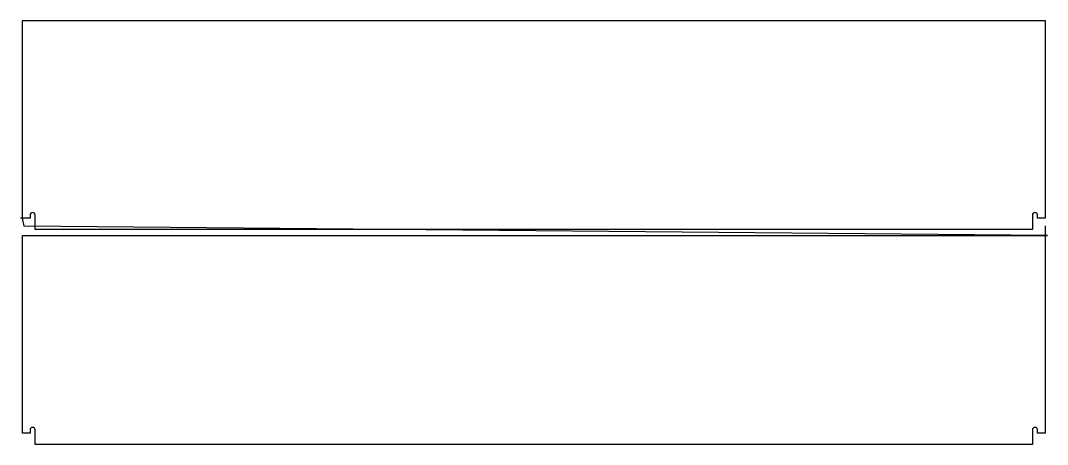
# Model space of a CAD drawing. Header units: metres. Extents: x 0 to 4441, y 8 to 1841.
import ezdxf

# ---------------------------------------------------------------- set-up
doc = ezdxf.new("R2010")
doc.units = ezdxf.units.M

msp = doc.modelspace()

# ---------------------------------------------------------------- linework, layer by layer
at = {"layer": 'TOOL_0'}
for p, q in [((8, 986.226), (8, 1841.226)), ((8, 1841.226), (4431, 1841.226)), ((4431, 1841.226), (4431, 986.226)), ((8, 986.226), (0, 986.226)), ((16.107, 952.498), (8, 986.226)), ((41, 986.226), (8, 986.226)), ((41, 1000.226), (41, 986.226)), ((63, 937.226), (63, 1000.226)), ((4376, 1000.226), (4376, 937.226)), ((4398, 986.226), (4398, 1000.226)), ((4431, 986.226), (4398, 986.226)), ((4441.362, 911.566), (16.107, 952.498)), ((4376, 937.226), (63, 937.226)), ((4432.116, 953.612), (4431, 912.001)), ((8, 57.001), (8, 912.001)), ((8, 912.001), (4431, 912.001)), ((4431, 912.001), (4431, 57.001)), ((4431, 912.001), (4441.362, 911.566)), ((41, 57.001), (8, 57.001)), ((41, 71.001), (41, 57.001)), ((63, 8.001), (63, 71.001)), ((4376, 71.001), (4376, 8.001)), ((4398, 57.001), (4398, 71.001)), ((4431, 57.001), (4398, 57.001)), ((4376, 8.001), (63, 8.001))]:
    msp.add_line(p, q, dxfattribs=at)
for centre in [(52, 1000.226), (4387, 1000.226), (52, 71.001), (4387, 71.001)]:
    msp.add_arc(centre, 11, 0, 180, dxfattribs=at)

doc.saveas('drawing.dxf')
